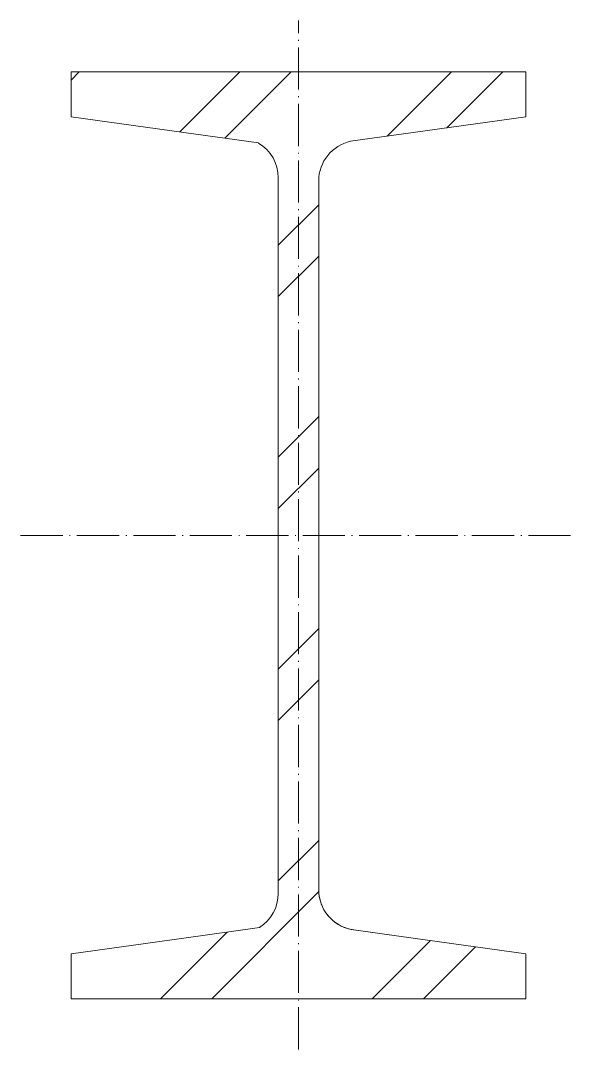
# Model space of a CAD drawing. Header units: metres. Extents: x -33 to 33, y -20 to 102.
import ezdxf

# ---------------------------------------------------------------- set-up
doc = ezdxf.new("R2010")
doc.units = ezdxf.units.M
doc.linetypes.add('MV_hartlijn_staal', pattern=[6.6, 5, -0.8, 0, -0.8])
doc.layers.add('A-DETL-GENF', color=92, linetype='Continuous', lineweight=18)

# ---------------------------------------------------------------- blocks, each defined once
blk = doc.blocks.new('28 Staalprofielen NP-profiel - NP 11-4448334-00_0 Basismaterialen')
at = {"layer": 'A-DETL-GENF', "lineweight": 13}
h = blk.add_hatch(dxfattribs=at)
h.set_pattern_fill('FP_506', color=256, style=0, pattern_type=2)
h.set_pattern_definition([(225, (2234.778, -1892.974), (12.57236, -12.57236), []), (225, (2234.778, -1912.024), (12.57236, -12.57236), [])])
h.paths.add_polyline_path([(27, 95.68), (-27, 95.68), (-27, 90.35), (-4.73, 87.24), (-3.76, 86.47), (-3.02, 85.49), (-2.56, 84.34), (-2.4, 83.12), (-2.4, -1.8), (-2.55, -3), (-3, -4.12), (-3.71, -5.09), (-4.64, -5.86), (-27, -8.99), (-27, -14.32), (27, -14.32), (27, -8.99), (6.25, -6.08), (5.21, -5.75), (4.27, -5.18), (3.48, -4.42), (2.89, -3.5), (2.52, -2.47), (2.4, -1.38), (2.4, 82.75), (2.52, 83.83), (2.88, 84.85), (3.47, 85.76), (4.24, 86.53), (5.17, 87.09), (6.19, 87.44), (27, 90.35)])
at = {"layer": 'A-DETL-GENF', "linetype": 'MV_hartlijn_staal', "lineweight": 13}
for p, q in [((0, -20.32), (0, 101.77)), ((-33, 40.66), (33, 40.66))]:
    blk.add_line(p, q, dxfattribs=at)
at = {"layer": 'A-DETL-GENF'}
for p, q in [((27, 95.68), (-27, 95.68)), ((-27, 95.68), (-27, 90.35)), ((27, 95.68), (-27, 95.68)), ((-27, 95.68), (-27, 90.35)), ((27, 90.35), (27, 95.68)), ((27, 95.68), (27, 90.35)), ((-27, 90.35), (-13.63, 88.48)), ((-27, 90.35), (-13.63, 88.48)), ((13.63, 88.48), (27, 90.35)), ((27, 90.35), (13.63, 88.48)), ((-13.63, 88.48), (-4.73, 87.24)), ((-13.63, 88.48), (-4.73, 87.24)), ((6.19, 87.44), (13.63, 88.48)), ((13.63, 88.48), (6.19, 87.44)), ((-2.4, 83.12), (-2.4, -1.8)), ((-2.4, -1.8), (-2.4, 83.12)), ((2.4, -1.38), (2.4, 82.75)), ((2.4, -1.38), (2.4, 82.75)), ((-4.64, -5.86), (-13.63, -7.12)), ((-13.63, -7.12), (-4.64, -5.86)), ((13.63, -7.12), (6.25, -6.08)), ((-13.63, -7.12), (-27, -8.99)), ((-27, -8.99), (-13.63, -7.12)), ((13.63, -7.12), (6.83, -6.17)), ((27, -8.99), (13.63, -7.12)), ((27, -8.99), (13.63, -7.12)), ((-27, -8.99), (-27, -14.32)), ((-27, -14.32), (-27, -8.99)), ((27, -14.32), (27, -8.99)), ((27, -14.32), (27, -8.99)), ((-27, -14.32), (27, -14.32)), ((27, -14.32), (-27, -14.32))]:
    blk.add_line(p, q, dxfattribs=at)
for centre, start, end in [((-7.2, 83.12), 0, 59.0392), ((-7.2, 83.12), 360, 59.0392), ((7.2, 82.75), 102.0888, 180), ((7.2, 82.75), 102.0888, 180), ((-7.2, -1.8), 302.1907, 360), ((-7.2, -1.8), 302.1907, 0), ((7.2, -1.38), 180, 258.5364), ((7.2, -1.38), 180, 265.5236)]:
    blk.add_arc(centre, 4.8, start, end, dxfattribs=at)

msp = doc.modelspace()

# ---------------------------------------------------------------- block references
msp.add_blockref('28 Staalprofielen NP-profiel - NP 11-4448334-00_0 Basismaterialen', (0, 0))

doc.saveas('drawing.dxf')
